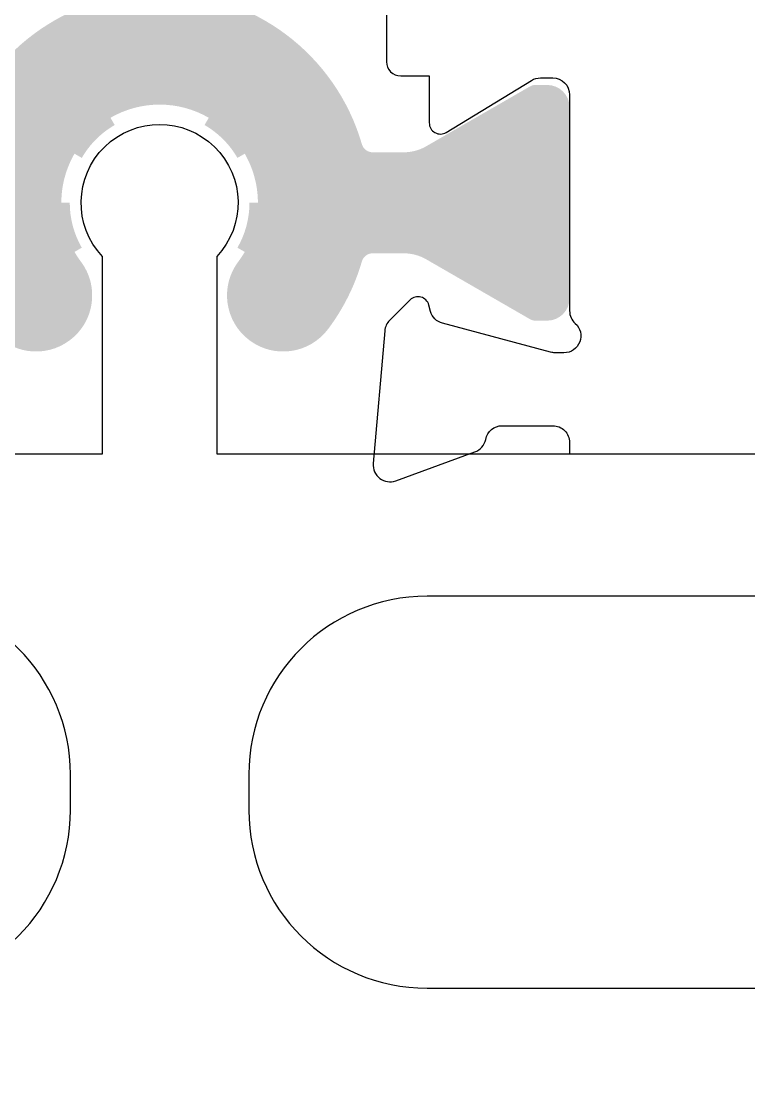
# Model space of a CAD drawing. Extents: x 0 to 79.8, y 0 to 38.2.
# Drawn here: x 21.987 to 22.497, y 29.21 to 29.949 of the extents above; entities that cross this region are included whole.
import ezdxf

# ---------------------------------------------------------------- set-up
doc = ezdxf.new("R2010")
doc.units = 0
doc.header["$MEASUREMENT"] = 0
doc.layers.get('0').update_dxf_attribs({"linetype": 'CONTINUOUS'})
for name, color, linetype in [('FRAME', 1, 'CONTINUOUS'), ('I-STRUT', 7, 'CONTINUOUS'), ('TEXT', 7, 'CONTINUOUS')]:
    doc.layers.add(name, color=color, linetype=linetype)

# ---------------------------------------------------------------- blocks, each defined once
blk = doc.blocks.new('3749-SILL')
at = {"layer": 'I-STRUT'}
h = blk.add_hatch(color=256, dxfattribs=at)
h.dxf.hatch_style = 1
edge = h.paths.add_edge_path()
edge.add_arc((0.9540000000000077, -0.5239998801021031), 0.06889742808219167, 59.999999999995, 119.9999999999948, ccw=False)
edge.add_line((0.9884487140411125, -0.4643329571275103), (0.985495967123299, -0.4694472648110448))
edge.add_arc((0.9540000000000077, -0.523999880102096), 0.06299193424657525, 30.000000000000625, 59.99999999999619, ccw=False)
edge.add_line((1.008552615291066, -0.4925039129788047), (1.013666922974593, -0.4895511660610055))
edge.add_arc((0.9540000000000077, -0.5239998801021031), 0.06889742808219167, 5.9117155615240335e-12, 30.000000000002785, ccw=False)
edge.add_line((1.022897428082203, -0.523999880102096), (1.01699193424659, -0.523999880102096))
edge.add_arc((0.9540000000000077, -0.523999880102096), 0.06299193424657525, -30.000000000000625, 0, ccw=False)
edge.add_line((1.008552615291066, -0.5554958472253873), (1.013666922974593, -0.5584485941432007))
edge.add_arc((0.9540000000000077, -0.5239998801021031), 0.06889742808219167, 323.1301023541607, 329.99999999999716, ccw=False)
edge.add_arc((1.040613909589055, -0.588960312293878), 0.03936995890410953, 143.1301023541601, 323.1301023541457)
edge.add_arc((0.9540000000000077, -0.5239998801021031), 0.1476373458904107, 323.1301023541566, 343.8304322988947)
edge.add_arc((1.103359578905156, -0.5673068348966197), 0.007873991780821906, 90, 163.8304322988909, ccw=False)
edge.add_line((1.103359578905156, -0.5594328431158004), (1.125148285231191, -0.5594328431158004))
edge.add_arc((1.125148285231191, -0.5909288102390864), 0.03149596712328762, 60.00000000001222, 90, ccw=False)
edge.add_line((1.140896268792829, -0.5636525025935555), (1.213589360971767, -0.6056218789312968))
edge.add_arc((1.21752635686218, -0.5988028020199128), 0.007873991780821906, 239.9999999999947, 270)
edge.add_line((1.21752635686218, -0.606676793800732), (1.225652716438361, -0.606676793800732))
edge.add_arc((1.225652716438361, -0.5909288102390864), 0.01574798356164381, 270, 360)
edge.add_line((1.241400700000014, -0.5909288102390864), (1.241400700000014, -0.4570709499651144))
edge.add_arc((1.225652716438361, -0.4570709499651144), 0.01574798356164381, 0, 90)
edge.add_line((1.225652716438361, -0.4413229664034688), (1.217526356862166, -0.4413229664034759))
edge.add_arc((1.217526356862166, -0.4491969581842881), 0.007873991780821906, 90, 119.9999999999416)
edge.add_line((1.213589360971767, -0.4423778812729111), (1.140896268792829, -0.4843472576106365))
edge.add_arc((1.125148285231191, -0.4570709499651144), 0.03149596712328762, 270, 299.9999999999958, ccw=False)
edge.add_line((1.125148285231191, -0.4885669170883986), (1.103359578905156, -0.4885669170883986))
edge.add_arc((1.103359578905156, -0.4806929253075793), 0.007873991780821906, 196.1695677010595, 270, ccw=False)
edge.add_arc((0.9540000000000077, -0.5239998801021031), 0.1476373458904107, 16.16956770111066, 90)
edge.add_arc((0.9540000000000077, -0.5239998801021031), 0.1476373458904107, 90, 163.8304322988893)
edge.add_arc((0.8046404210948594, -0.4806929253075793), 0.007873991780821906, 270, 343.8304322989405, ccw=False)
edge.add_line((0.8046404210948594, -0.4885669170883986), (0.7828517147688245, -0.4885669170883986))
edge.add_arc((0.7828517147688245, -0.4570709499651144), 0.03149596712328762, 239.9999999999818, 270, ccw=False)
edge.add_line((0.7671037312071718, -0.4843472576106365), (0.6944106390282485, -0.4423778812729111))
edge.add_arc((0.6904736431378353, -0.4491969581842881), 0.007873991780821906, 59.99999999996886, 90)
edge.add_line((0.6904736431378353, -0.4413229664034688), (0.6823472835616542, -0.4413229664034759))
edge.add_arc((0.6823472835616542, -0.4570709499651144), 0.01574798356164381, 90, 180)
edge.add_line((0.6665993000000014, -0.4570709499651144), (0.6665993000000014, -0.5909288102390864))
edge.add_arc((0.6823472835616542, -0.5909288102390864), 0.01574798356164381, 180, 270)
edge.add_line((0.6823472835616542, -0.606676793800732), (0.6904736431378353, -0.606676793800732))
edge.add_arc((0.6904736431378353, -0.5988028020199128), 0.007873991780821906, 270, 300.0000000000052)
edge.add_line((0.6944106390282485, -0.6056218789312968), (0.767103731207186, -0.5636525025935555))
edge.add_arc((0.7828517147688245, -0.5909288102390864), 0.03149596712328762, 90, 119.9999999999878, ccw=False)
edge.add_line((0.7828517147688245, -0.5594328431158004), (0.8046404210948594, -0.5594328431158004))
edge.add_arc((0.8046404210948594, -0.5673068348966197), 0.007873991780821906, 16.1695677011092, 90, ccw=False)
edge.add_arc((0.9540000000000077, -0.5239998801021031), 0.1476373458904107, 196.1695677011054, 216.8698976458435)
edge.add_arc((0.8673860904109603, -0.588960312293878), 0.03936995890410953, 216.8698976458544, 396.8698976458398)
edge.add_arc((0.9540000000000077, -0.5239998801021031), 0.06889742808219167, 209.9999999999977, 216.8698976458392, ccw=False)
edge.add_line((0.8943330770254221, -0.5584485941431936), (0.8994473847089637, -0.5554958472253873))
edge.add_arc((0.9540000000000077, -0.523999880102096), 0.06299193424657525, 180, 210.000000000007, ccw=False)
edge.add_line((0.8910080657534394, -0.523999880102096), (0.8851025719178125, -0.523999880102096))
edge.add_arc((0.9540000000000077, -0.5239998801021031), 0.06889742808219167, 149.9999999999972, 179.9999999999941, ccw=False)
edge.add_line((0.8943330770254221, -0.4895511660610055), (0.8994473847089637, -0.4925039129788047))
edge.add_arc((0.9540000000000077, -0.523999880102096), 0.06299193424657525, 119.99999999999261, 149.999999999993, ccw=False)
edge.add_line((0.9225040328767307, -0.4694472648110448), (0.9195512859589172, -0.4643329571275103))
blk.add_lwpolyline([(1.112984422781565, -0.3650000000000091), (1.112984422781551, -0.4250000000000043, 0.4142135623736153), (1.122984422781556, -0.4350000000000023), (1.143015414957006, -0.4350000000000023), (1.14301541495702, -0.4678652431251606, 0.5855240683197985), (1.154987054107721, -0.4745834136928337), (1.214738686567742, -0.4381108614683598, -0.1378721067474893), (1.220889869810634, -0.4363818418366989), (1.229594768500277, -0.436381841836706, -0.414213562373095), (1.241401043983444, -0.448188117319873), (1.241401043983444, -0.599811642884335, 0.213421765283858), (1.245336469144505, -0.6086115210648249, -0.6885002580693733), (1.237465618822384, -0.6292176747285172), (1.23114909415483, -0.6292176747285101, -0.06554346281524685), (1.228093405208057, -0.6288153856468188), (1.152290178489039, -0.6085039722637777, -0.2679491924307935), (1.143941881034337, -0.6001556748090753), (1.142747222235883, -0.5956971474755353, 0.5773502691896111), (1.129579032998421, -0.5921687418035848), (1.115263803031624, -0.6064839717703894, 0.1763269807084598), (1.111850751445786, -0.6138032845162744), (1.103706089789071, -0.7068971932408363, 0.5486187866267667), (1.119505422862503, -0.7190204479001654), (1.175027709791252, -0.6988119881197026, 0.2637246696229036), (1.182582833904547, -0.6899510977373229, -0.3595082375522588), (1.194175942050762, -0.6803782018222595), (1.229594768500277, -0.6803782018222524, -0.4142135623732713), (1.241401043983444, -0.6921844773054335), (1.241401043983444, -0.7000004872134671), (1.89800000000001, -0.70000048721346, 0.4142135623733031)], format="xyb")

msp = doc.modelspace()

# ---------------------------------------------------------------- linework, layer by layer
at = {"layer": 'TEXT'}
for points in [[(21.66038338548098, 29.64502235875907), (22.04438338548098, 29.64502235875904), (22.04438338548099, 29.78327367379033, -2.318729304408622), (22.12438338548099, 29.78327367379033), (22.12438338548098, 29.64502235875904), (22.508383385481, 29.64502235875907), (22.508383385481, 29.54502223885533), (22.27188338548098, 29.54502223885533, 0.414213562373095), (22.14688338548098, 29.42002223885533), (22.14688338548098, 29.39502235875907, 0.414213562373095), (22.27188338548098, 29.27002235875907), (22.96338318236537, 29.27002235875907), (22.96338318236537, 29.57002235875905), (22.76838318236538, 29.57002235875905), (22.76838318236538, 29.64502235875907), (23.03838318236539, 29.6450223587591), (23.03838318236539, 29.19502235875906)], [(21.89688338548099, 29.27002235875907, 0.414213562373095), (22.02188338548099, 29.39502235875907), (22.02188338548099, 29.42002223885533, 0.414213562373095), (21.89688338548099, 29.54502223885533)]]:
    msp.add_lwpolyline(points, format="xyb", dxfattribs=at)

# ---------------------------------------------------------------- block references
at = {"layer": 'FRAME'}
msp.add_blockref('3749-SILL', (21.13038191692475, 30.34502125751252), dxfattribs=at)

doc.saveas('drawing.dxf')
